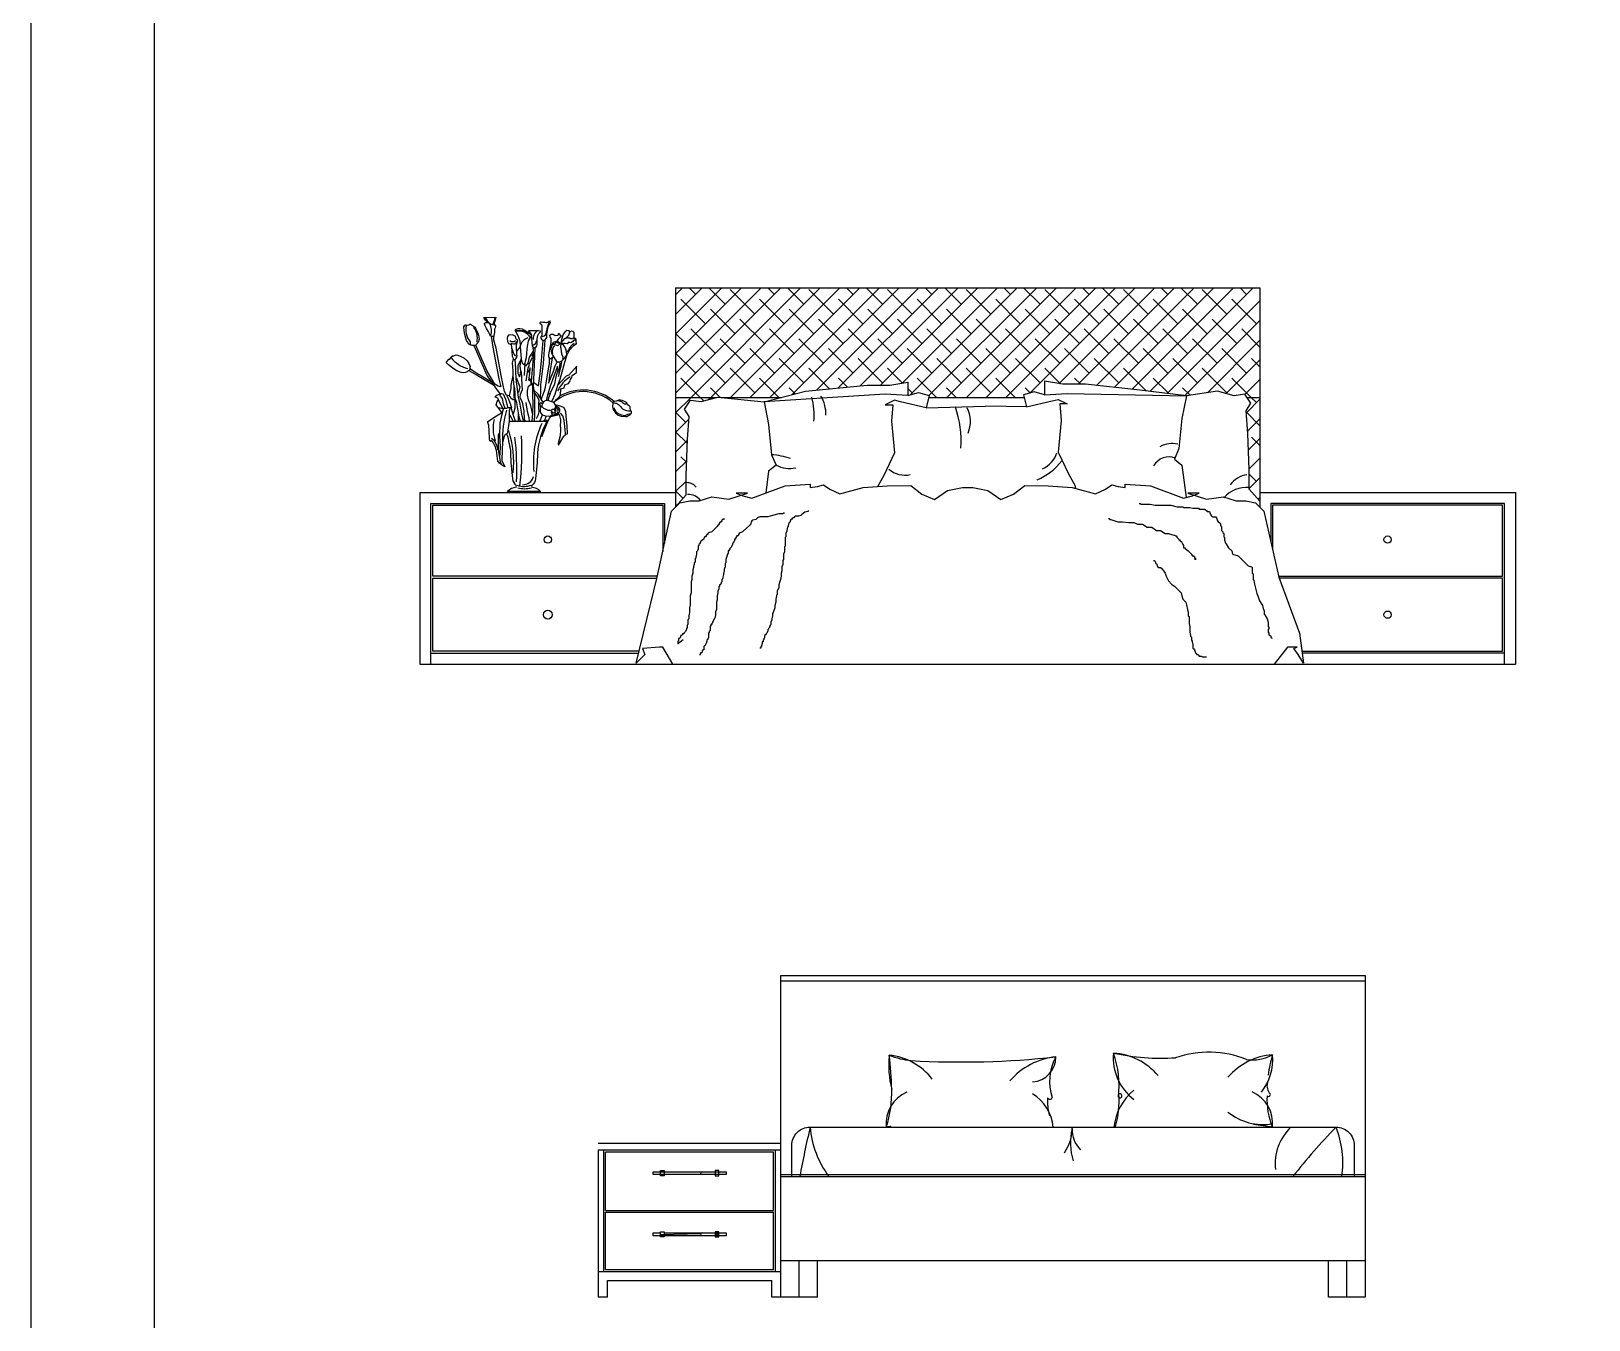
# Model space of a CAD drawing. Header units: inches. Extents: x 4.1 to 46.6, y 13.1 to 37.9.
# Drawn here: x 25.641 to 29.907, y 15.817 to 19.344 of the extents above; entities that cross this region are included whole.
import ezdxf

# ---------------------------------------------------------------- set-up
doc = ezdxf.new("R2010")
doc.units = ezdxf.units.IN
doc.header["$MEASUREMENT"] = 0
for name, color, linetype in [('02', 2, 'Continuous'), ('4', 4, 'Continuous'), ('8', 8, 'Continuous'), ('kadrbm', 4, 'Continuous')]:
    doc.layers.add(name, color=color, linetype=linetype)
pattern_1 = [(45, (18.543524, 10.460694), (-0.02694077, 0.02694077), []), (135, (18.543524, 10.460694), (-0.0808223, 0.02694077), [0.09525, -0.05715])]

# ---------------------------------------------------------------- blocks, each defined once
blk = doc.blocks.new('kadrbm')
at = {"layer": 'kadrbm', "color": 4}
blk.add_lwpolyline([(0, 0), (0, 24.7972), (21, 24.7972), (21, 0), (0, 0)], close=True, dxfattribs=at)
blk.add_lwpolyline([(20.6631, 0.3257), (20.6631, 24.4603), (0.3369, 24.4603), (0.3369, 0.3257), (20.6631, 0.3257)], dxfattribs=at)

msp = doc.modelspace()

# ---------------------------------------------------------------- hatches: boundary and pattern name
at = {"layer": '8'}
h = msp.add_hatch(dxfattribs=at)
h.set_pattern_fill('ANSI38', color=256, scale=0.012, style=0)
h.set_pattern_definition(pattern_1)
h.paths.add_polyline_path([(29.0059, 18.512), (29.0059, 18.6418), (27.4059, 18.6418), (27.4059, 18.512)])
h.paths.add_polyline_path([(28.3606, 18.3418), (28.3588, 18.3488), (28.3877, 18.3571), (28.4166, 18.3488), (28.4166, 18.3859), (28.4661, 18.3777), (28.5281, 18.3777), (28.6773, 18.3617), (28.8048, 18.3462), (28.8903, 18.3589), (28.9357, 18.3465), (28.9646, 18.3506), (28.9705, 18.3418), (29.0059, 18.3418), (29.0059, 18.512), (27.4059, 18.512), (27.4059, 18.3418), (27.5176, 18.3418), (27.5214, 18.3428), (27.5314, 18.3418), (27.6957, 18.3418), (27.7615, 18.3589), (27.9308, 18.3754), (27.9927, 18.3754), (28.0422, 18.3837), (28.0422, 18.3466), (28.0711, 18.3548), (28.1, 18.3466), (28.0988, 18.3418)])
h = msp.add_hatch(dxfattribs=at)
h.set_pattern_fill('ANSI38', color=256, scale=0.012, style=0)
h.set_pattern_definition(pattern_1)
h.paths.add_polyline_path([(27.4059, 18.0418), (27.4348, 18.0747), (27.4348, 18.1284), (27.4389, 18.2273), (27.443, 18.2892), (27.4306, 18.3098), (27.4471, 18.3345), (27.476, 18.3304), (27.5176, 18.3418), (27.4059, 18.3418)])
h.paths.add_polyline_path([(28.9728, 18.2434), (28.977, 18.1444), (28.977, 18.0908), (29.0059, 18.0578), (29.0059, 18.3418), (28.9705, 18.3418), (28.9811, 18.3259), (28.9687, 18.3052)])

# ---------------------------------------------------------------- linework, layer by layer
at = {"layer": '02'}
for p, q in [((27.4059, 18.6418), (27.4059, 18.0418)), ((27.4059, 18.6418), (29.0059, 18.6418)), ((29.0059, 18.6418), (29.0059, 18.0418)), ((28.8048, 18.3462), (28.7924, 18.2844)), ((28.8903, 18.3589), (28.8048, 18.3462)), ((28.9357, 18.3465), (28.8903, 18.3589)), ((28.9646, 18.3506), (28.9357, 18.3465)), ((28.9811, 18.3259), (28.9646, 18.3506)), ((27.4059, 18.3418), (27.5176, 18.3418)), ((27.4306, 18.3098), (27.4471, 18.3345)), ((27.443, 18.2892), (27.4306, 18.3098)), ((27.4471, 18.3345), (27.476, 18.3304)), ((27.476, 18.3304), (27.5214, 18.3428)), ((27.5214, 18.3428), (27.6481, 18.3294)), ((27.5314, 18.3418), (27.6957, 18.3418)), ((27.6481, 18.3294), (27.6605, 18.2675)), ((28.0988, 18.3418), (28.3606, 18.3418)), ((28.9687, 18.3052), (28.9811, 18.3259)), ((28.9728, 18.2434), (28.9687, 18.3052)), ((28.9705, 18.3418), (29.0059, 18.3418)), ((26.95, 18.2764), (27.0534, 18.2764)), ((27.4389, 18.2273), (27.443, 18.2892)), ((27.6605, 18.2675), (27.6688, 18.185)), ((28.7924, 18.2844), (28.7842, 18.2019)), ((27.4348, 18.1284), (27.4389, 18.2273)), ((28.977, 18.1444), (28.9728, 18.2434)), ((27.6688, 18.185), (27.6812, 18.1562)), ((28.7842, 18.2019), (28.7718, 18.173)), ((28.7718, 18.173), (28.7924, 18.1566)), ((27.6605, 18.1397), (27.6528, 18.0803)), ((27.6812, 18.1562), (27.6605, 18.1397)), ((28.7924, 18.1566), (28.8039, 18.068)), ((28.977, 18.0908), (28.977, 18.1444)), ((26.9696, 18.096), (26.9696, 18.096)), ((27.012, 18.096), (27.012, 18.096)), ((27.4348, 18.0747), (27.4348, 18.1284)), ((29.0059, 18.0578), (28.977, 18.0908)), ((26.9454, 18.0818), (26.9454, 18.0842)), ((27.0363, 18.0842), (26.9454, 18.0842)), ((27.0363, 18.0818), (27.0363, 18.0842)), ((27.4059, 18.0418), (27.4348, 18.0747)), ((26.7359, 17.6418), (27.3043, 17.6418)), ((29.6759, 17.6418), (29.1222, 17.6418)), ((29.2943, 16.744), (27.6943, 16.744)), ((27.2093, 15.949), (27.2093, 16.281)), ((27.2143, 16.116), (27.2143, 16.276)), ((27.6743, 16.276), (27.2143, 16.276)), ((27.6743, 16.116), (27.6743, 16.276)), ((27.6793, 15.949), (27.6793, 16.281)), ((27.3643, 16.2218), (27.5443, 16.222)), ((27.6943, 16.214), (29.2943, 16.214)), ((27.2143, 16.116), (27.6743, 16.116)), ((27.2143, 15.954), (27.2143, 16.111)), ((27.2143, 16.111), (27.6743, 16.111)), ((27.6743, 15.954), (27.6743, 16.111)), ((27.3643, 16.05), (27.4761, 16.0526)), ((27.5243, 16.05), (27.5143, 16.05)), ((27.1943, 15.949), (27.6943, 15.949)), ((27.2143, 15.954), (27.6743, 15.954))]:
    msp.add_line(p, q, dxfattribs=at)
for points in [[(26.8908, 18.5466), (26.8892, 18.5493), (26.8855, 18.5534), (26.8813, 18.5587), (26.8811, 18.5601), (26.8817, 18.5609), (26.8876, 18.5609), (26.9019, 18.5611), (26.9098, 18.5609), (26.9122, 18.5611), (26.9135, 18.5603), (26.9122, 18.5534), (26.9084, 18.5425)], [(26.8541, 18.4825), (26.8526, 18.4841), (26.8494, 18.4841), (26.8455, 18.4851), (26.8401, 18.488), (26.836, 18.4935), (26.8334, 18.4976), (26.8314, 18.5044), (26.8291, 18.514), (26.8266, 18.5243), (26.8264, 18.535), (26.8291, 18.54), (26.8312, 18.5405), (26.8357, 18.54), (26.8398, 18.5409), (26.8423, 18.5425), (26.8439, 18.5423), (26.8467, 18.5407), (26.8529, 18.5366), (26.8565, 18.5341), (26.8581, 18.5309), (26.8624, 18.5218), (26.8665, 18.5122), (26.8679, 18.5013), (26.865, 18.4919), (26.8599, 18.4862), (26.8586, 18.4848), (26.8547, 18.4839), (26.8526, 18.4841)], [(26.9082, 18.5085), (26.9033, 18.5087), (26.8994, 18.5099), (26.8968, 18.5138), (26.8925, 18.5227), (26.8882, 18.5305), (26.8843, 18.5381), (26.883, 18.5433), (26.8834, 18.5457), (26.8853, 18.5464), (26.8868, 18.5468), (26.8929, 18.5456), (26.9017, 18.5425), (26.9082, 18.5401), (26.9112, 18.5399), (26.9114, 18.5407), (26.9104, 18.5423), (26.9084, 18.5425)], [(26.9112, 18.5399), (26.9127, 18.5385), (26.9131, 18.536), (26.9116, 18.5323), (26.9104, 18.5289), (26.9096, 18.5199), (26.9084, 18.5109), (26.9082, 18.5085)], [(26.9658, 18.5266), (26.9739, 18.5116), (26.9789, 18.497), (26.9806, 18.4812), (26.9826, 18.4471), (26.9858, 18.4352), (26.9905, 18.4314), (26.9939, 18.4357), (26.9949, 18.4408), (26.998, 18.4508), (26.9986, 18.4611), (26.9992, 18.4757), (27.0017, 18.4854), (27.003, 18.4963), (27.0086, 18.5057), (27.0117, 18.507), (27.0117, 18.511), (27.0086, 18.5141), (27.003, 18.5179), (26.9986, 18.5216), (26.9933, 18.5254), (26.9867, 18.5288), (26.9795, 18.5291), (26.9739, 18.5291), (26.9658, 18.5266), (26.9693, 18.5249), (26.9745, 18.5254), (26.9795, 18.5257), (26.9852, 18.5254), (26.9889, 18.5251), (26.9967, 18.5219), (27.0008, 18.5198)], [(27.0117, 18.507), (27.0117, 18.5039), (27.012, 18.4914), (27.0128, 18.4828), (27.0153, 18.4798), (27.0188, 18.4775), (27.0214, 18.4772), (27.0231, 18.4783), (27.0262, 18.4833), (27.0267, 18.4866), (27.0272, 18.5024), (27.0284, 18.5113), (27.0312, 18.5165), (27.0358, 18.5214), (27.0356, 18.5229), (27.0308, 18.5245), (27.0255, 18.5245), (27.0216, 18.5244), (27.015, 18.5241), (27.008, 18.5242), (27.0047, 18.5239), (27.0032, 18.5241), (27.0029, 18.5231), (27.0084, 18.5188), (27.0102, 18.5145), (27.0117, 18.511)], [(27.0342, 18.5464), (27.0341, 18.5452), (27.0386, 18.5415), (27.0398, 18.538), (27.0396, 18.512), (27.0374, 18.5088), (27.0358, 18.506), (27.0388, 18.5013), (27.0428, 18.4972), (27.0462, 18.4986), (27.0481, 18.4985), (27.0488, 18.4998), (27.0515, 18.5031), (27.0529, 18.5057), (27.0534, 18.5139), (27.0547, 18.5254), (27.0567, 18.536), (27.0614, 18.5432), (27.0631, 18.5487), (27.0621, 18.5506), (27.0599, 18.5499), (27.0569, 18.5477), (27.0525, 18.546), (27.048, 18.5465), (27.0423, 18.547), (27.0376, 18.5476), (27.0358, 18.5477), (27.0342, 18.5464)], [(27.0721, 18.4529), (27.0696, 18.4527), (27.0682, 18.4498), (27.0644, 18.4473), (27.0619, 18.4473), (27.0602, 18.4498), (27.0589, 18.452), (27.0585, 18.457), (27.0596, 18.4637), (27.0632, 18.482), (27.0648, 18.4927), (27.0651, 18.5031), (27.0626, 18.5076), (27.0608, 18.5112), (27.0621, 18.513), (27.0648, 18.5148), (27.0709, 18.5148), (27.0761, 18.5116), (27.0845, 18.5121), (27.0854, 18.5146), (27.0854, 18.5164), (27.0868, 18.5164), (27.0879, 18.5155), (27.089, 18.5128), (27.0913, 18.5114), (27.0913, 18.5089), (27.0899, 18.5069), (27.087, 18.5044), (27.0847, 18.501), (27.0829, 18.4983), (27.0816, 18.4958), (27.0811, 18.4954)], [(27.0924, 18.4895), (27.0933, 18.4938), (27.094, 18.501), (27.0983, 18.513), (27.1044, 18.5218), (27.1078, 18.5259), (27.1125, 18.5254), (27.1173, 18.5223), (27.1214, 18.5241), (27.1252, 18.5232), (27.127, 18.5184), (27.1275, 18.5087), (27.1272, 18.5051), (27.1311, 18.504), (27.1338, 18.501), (27.1329, 18.5001), (27.1329, 18.494), (27.1333, 18.4893), (27.132, 18.4868), (27.1252, 18.4825), (27.1141, 18.4698), (27.1089, 18.4599), (27.1084, 18.4588)], [(26.8541, 18.4825), (26.8722, 18.4404), (26.8903, 18.401), (26.917, 18.3616), (26.9262, 18.3502)], [(26.9006, 18.5096), (26.9056, 18.4792), (26.9217, 18.3923), (26.927, 18.3703), (26.9197, 18.3729), (26.911, 18.3783), (26.8903, 18.4137), (26.8749, 18.4464), (26.8588, 18.4845)], [(26.9424, 18.3482), (26.9377, 18.3582), (26.9284, 18.4017), (26.9143, 18.4765), (26.9083, 18.4985), (26.9083, 18.5086)], [(26.9612, 18.4471), (26.9642, 18.4459), (26.9658, 18.4451), (26.9688, 18.4471), (26.9701, 18.4497), (26.9716, 18.4552), (26.9709, 18.46), (26.9709, 18.4628), (26.9701, 18.4756), (26.9703, 18.4857), (26.9733, 18.4948), (26.9735, 18.4973), (26.9705, 18.5005), (26.968, 18.5041), (26.9673, 18.5085), (26.9663, 18.5094), (26.9627, 18.5117), (26.9591, 18.513), (26.9507, 18.5125), (26.9481, 18.5119), (26.9452, 18.5083), (26.9447, 18.5039), (26.9452, 18.4948), (26.9485, 18.4898), (26.9538, 18.4874), (26.9547, 18.4889), (26.9561, 18.4898), (26.9583, 18.4891), (26.9621, 18.4881), (26.9665, 18.4887), (26.9676, 18.49), (26.9699, 18.4919), (26.972, 18.4944), (26.9734, 18.4961)], [(26.9538, 18.4874), (26.9555, 18.4874), (26.9559, 18.4855), (26.9561, 18.4803), (26.957, 18.4676), (26.9583, 18.4545), (26.96, 18.4514), (26.961, 18.4478), (26.9612, 18.4471)], [(26.9719, 18.4691), (26.9772, 18.4758), (26.9806, 18.4812)], [(27.0153, 18.4798), (27.016, 18.4685), (27.016, 18.4511), (27.0107, 18.3856), (27.014, 18.3729), (27.014, 18.3469), (27.0153, 18.3248), (27.014, 18.2981), (27.0119, 18.2764)], [(27.0193, 18.2764), (27.02, 18.2954), (27.02, 18.3482), (27.0167, 18.3736), (27.0173, 18.389), (27.0214, 18.4772)], [(27.0173, 18.3823), (27.024, 18.3776), (27.0301, 18.3736), (27.0361, 18.415), (27.0387, 18.4424), (27.0428, 18.4972)], [(27.0481, 18.4985), (27.0434, 18.4344), (27.0361, 18.3763), (27.0361, 18.3616), (27.0354, 18.3409), (27.0381, 18.3362), (27.0468, 18.3602), (27.0494, 18.3696), (27.0581, 18.4204), (27.0602, 18.4337), (27.0602, 18.4498)], [(27.0784, 18.4953), (27.0708, 18.4925), (27.0674, 18.4863), (27.064, 18.475), (27.066, 18.4626), (27.0725, 18.4518), (27.0798, 18.44), (27.0815, 18.4391), (27.0889, 18.4391), (27.0943, 18.4419), (27.0999, 18.4473), (27.1027, 18.4504), (27.107, 18.4566), (27.1084, 18.4586), (27.107, 18.4674), (27.1056, 18.4736), (27.1027, 18.4798), (27.0993, 18.4849), (27.094, 18.4888), (27.0903, 18.4894), (27.0866, 18.4919), (27.0827, 18.4945), (27.0784, 18.4953)], [(27.088, 18.488), (27.0846, 18.4837), (27.0824, 18.4829), (27.0787, 18.4849), (27.0742, 18.4863), (27.0699, 18.4863), (27.0668, 18.484)], [(27.0705, 18.4871), (27.0767, 18.4899), (27.079, 18.4931)], [(27.088, 18.4897), (27.0841, 18.4902), (27.0801, 18.4922)], [(27.088, 18.488), (27.09, 18.4894)], [(27.0917, 18.4871), (27.0913, 18.485), (27.091, 18.4832), (27.0909, 18.4816), (27.091, 18.4802), (27.0911, 18.4788), (27.0913, 18.4776), (27.0915, 18.4763), (27.0918, 18.4751), (27.092, 18.4737), (27.0922, 18.4723), (27.0924, 18.4709), (27.0925, 18.4696), (27.0927, 18.4682), (27.0928, 18.4669), (27.0929, 18.4657), (27.0931, 18.4645), (27.0932, 18.4635), (27.0933, 18.4627), (27.0934, 18.4619), (27.0936, 18.4612), (27.0937, 18.4606), (27.0939, 18.46), (27.0941, 18.4595), (27.0943, 18.459), (27.0945, 18.4586), (27.0947, 18.4581), (27.095, 18.4576), (27.0953, 18.4571), (27.0956, 18.4565), (27.0959, 18.4559), (27.0961, 18.4552), (27.0964, 18.4544), (27.0967, 18.4536), (27.097, 18.4526), (27.0972, 18.4516), (27.0973, 18.4506), (27.0973, 18.4495), (27.0972, 18.4485), (27.0969, 18.4474), (27.0965, 18.4465)], [(27.1324, 18.5025), (27.132, 18.4999), (27.1295, 18.5001), (27.1302, 18.4972), (27.1268, 18.4981), (27.1241, 18.4947), (27.1209, 18.4918), (27.118, 18.4915), (27.1125, 18.4927), (27.1107, 18.4904), (27.1092, 18.4886), (27.1039, 18.4893), (27.101, 18.4893), (27.0983, 18.4879), (27.0958, 18.4902), (27.0931, 18.4902)], [(27.1274, 18.5044), (27.1261, 18.5036), (27.125, 18.5031), (27.124, 18.5027), (27.1231, 18.5024), (27.1224, 18.5022), (27.1218, 18.5021), (27.1213, 18.502), (27.1208, 18.5021), (27.1204, 18.5021), (27.12, 18.5021), (27.1196, 18.5022), (27.1193, 18.5023), (27.119, 18.5024), (27.1187, 18.5025), (27.1185, 18.5026), (27.1182, 18.5027), (27.118, 18.5028), (27.1178, 18.503), (27.1176, 18.5031), (27.1175, 18.5032), (27.1173, 18.5033), (27.1171, 18.5034), (27.1169, 18.5035), (27.1166, 18.5036), (27.1164, 18.5037), (27.1161, 18.5038), (27.1158, 18.5038), (27.1155, 18.5039), (27.1152, 18.5039), (27.1149, 18.504), (27.1147, 18.504), (27.1144, 18.504), (27.1141, 18.504), (27.1139, 18.504), (27.1136, 18.5041), (27.1134, 18.5041), (27.1132, 18.5041), (27.1129, 18.5041), (27.1127, 18.5042), (27.1125, 18.5043), (27.1123, 18.5044), (27.112, 18.5045), (27.1118, 18.5047), (27.1115, 18.5048), (27.1113, 18.5049), (27.111, 18.505), (27.1108, 18.5051), (27.1105, 18.5052), (27.1103, 18.5052), (27.1101, 18.5052), (27.1098, 18.5051), (27.1096, 18.505), (27.1094, 18.5049), (27.1091, 18.5048), (27.1089, 18.5047), (27.1086, 18.5046), (27.1084, 18.5044), (27.1081, 18.5043), (27.1078, 18.5042), (27.1075, 18.5041), (27.1072, 18.504), (27.1068, 18.5039), (27.1064, 18.5037), (27.106, 18.5036), (27.1055, 18.5034), (27.105, 18.5033), (27.1045, 18.5031), (27.104, 18.503), (27.1035, 18.5028), (27.1029, 18.5026), (27.1024, 18.5024), (27.102, 18.5023), (27.1015, 18.5021), (27.1011, 18.5019), (27.1008, 18.5018), (27.1004, 18.5016), (27.1002, 18.5014), (27.0999, 18.5013), (27.0997, 18.5011), (27.0995, 18.5009), (27.0994, 18.5006), (27.0993, 18.5004), (27.0992, 18.5001), (27.0991, 18.4999), (27.099, 18.4996), (27.0989, 18.4993), (27.0988, 18.4991), (27.0986, 18.4988), (27.0985, 18.4985), (27.0983, 18.4983), (27.0981, 18.498), (27.0978, 18.4977), (27.0976, 18.4975), (27.0974, 18.4973), (27.0971, 18.4971), (27.0969, 18.4969), (27.0967, 18.4967), (27.0965, 18.4965), (27.0963, 18.4963), (27.0961, 18.4961), (27.0959, 18.496), (27.0957, 18.4958), (27.0955, 18.4956), (27.0953, 18.4955), (27.0951, 18.4953), (27.0948, 18.4951), (27.0946, 18.495), (27.0944, 18.495), (27.0942, 18.495), (27.094, 18.4952), (27.0939, 18.4955), (27.0939, 18.4961)], [(26.8406, 18.4148), (26.8374, 18.4143), (26.835, 18.4119), (26.8331, 18.4108), (26.8305, 18.4104), (26.8251, 18.4093), (26.8191, 18.4098), (26.807, 18.4143), (26.7994, 18.419), (26.7923, 18.4245), (26.7841, 18.4311), (26.7781, 18.4365), (26.778, 18.4378), (26.7806, 18.4411), (26.7819, 18.4432), (26.7845, 18.4461), (26.7878, 18.4465), (26.7899, 18.4491), (26.7917, 18.4525), (26.7945, 18.4553), (26.7985, 18.456), (26.802, 18.4577), (26.805, 18.4581), (26.81, 18.4573), (26.8264, 18.4501), (26.8352, 18.442), (26.84, 18.4346), (26.8432, 18.4264), (26.8426, 18.4234), (26.8428, 18.4214), (26.844, 18.4201), (26.8424, 18.4195), (26.8417, 18.4171), (26.8411, 18.4158), (26.839, 18.4145)], [(26.9612, 18.4471), (26.9585, 18.4364), (26.9598, 18.4144), (26.9598, 18.4017), (26.9632, 18.3716), (26.9645, 18.3669), (26.9658, 18.3529), (26.9658, 18.3406)], [(26.9895, 18.2764), (26.9852, 18.2961), (26.9799, 18.3235), (26.9759, 18.3429), (26.9712, 18.3776), (26.9692, 18.3916), (26.9672, 18.4384), (26.9658, 18.4451)], [(26.9826, 18.4471), (26.9739, 18.4284), (26.9739, 18.4077), (26.9785, 18.3983), (26.9806, 18.4037), (26.9819, 18.4144)], [(26.9819, 18.4144), (26.9806, 18.4271), (26.9826, 18.4471)], [(26.9919, 18.4017), (26.9939, 18.4357)], [(27.016, 18.4685), (27.0053, 18.4518), (27.0013, 18.4351), (26.9966, 18.4297), (26.9953, 18.4271)], [(26.9966, 18.3876), (27.0006, 18.411), (27.002, 18.423), (27.0046, 18.4271), (27.0046, 18.4331), (27.0133, 18.4498), (27.016, 18.4511)], [(27.0147, 18.4591), (27.012, 18.4551), (27.0153, 18.4565)], [(27.0682, 18.4498), (27.0615, 18.4097), (27.0575, 18.3809), (27.0702, 18.411), (27.0762, 18.4284), (27.0816, 18.4391)], [(27.0889, 18.4364), (27.0856, 18.399), (27.0936, 18.4311), (27.0943, 18.4418)], [(27.1083, 18.4585), (27.1016, 18.4371), (27.0889, 18.391)], [(26.907, 18.3756), (26.8811, 18.3911), (26.8596, 18.4038), (26.8406, 18.4148)], [(26.844, 18.4201), (26.8596, 18.4088), (26.8742, 18.401), (26.9013, 18.3848)], [(26.9598, 18.4017), (26.9545, 18.3749), (26.9551, 18.3662), (26.9511, 18.3495), (26.9498, 18.3462), (26.9424, 18.3482)], [(26.9705, 18.3943), (26.9759, 18.3803), (26.9792, 18.3709), (26.9759, 18.3549)], [(26.9826, 18.413), (26.9852, 18.3749), (26.9859, 18.3622), (26.9799, 18.3502), (26.9792, 18.3422), (26.9859, 18.3288), (26.9899, 18.3048), (26.9913, 18.2814), (26.9937, 18.2764)], [(27.014, 18.2981), (27.0093, 18.3201), (27.0033, 18.3355), (27.0006, 18.3482), (27.0006, 18.3596), (27.0033, 18.3723), (27.0107, 18.3783), (27.0107, 18.3856), (27.004, 18.389), (27.0066, 18.4077), (27.008, 18.423), (27, 18.4083)], [(27.0053, 18.3943), (27.0086, 18.3896)], [(27.0829, 18.4271), (27.0622, 18.3723), (27.0561, 18.3509), (27.0622, 18.3529), (27.0755, 18.3789), (27.0802, 18.4023), (27.0842, 18.417), (27.0829, 18.4271)], [(27.0722, 18.3268), (27.0802, 18.3362), (27.0896, 18.3462), (27.0916, 18.3602), (27.0916, 18.3649), (27.101, 18.3682), (27.1023, 18.3763), (27.113, 18.3796), (27.117, 18.387), (27.1183, 18.391), (27.1217, 18.3963), (27.1224, 18.4017), (27.1344, 18.4103), (27.1344, 18.4244), (27.1351, 18.4271), (27.1137, 18.403), (27.111, 18.4017), (27.1063, 18.4003), (27.0829, 18.3743), (27.0749, 18.3495), (27.0668, 18.3315)], [(27.0889, 18.391), (27.0829, 18.3743)], [(26.9327, 18.312), (26.9246, 18.3265), (26.9208, 18.3362), (26.9187, 18.34), (26.9149, 18.3416), (26.9117, 18.3426), (26.9165, 18.3475), (26.9235, 18.3507), (26.9262, 18.3502), (26.9294, 18.3529), (26.9337, 18.3512), (26.9397, 18.3373), (26.9469, 18.313)], [(26.9394, 18.3115), (26.9348, 18.3244), (26.9317, 18.3387), (26.9267, 18.3453), (26.9235, 18.3507)], [(26.9424, 18.3482), (26.9481, 18.3372), (26.9547, 18.32), (26.9562, 18.3135)], [(26.9658, 18.3355), (26.9609, 18.3354), (26.9566, 18.3379), (26.9544, 18.3401), (26.9544, 18.3429), (26.9509, 18.3444), (26.9498, 18.3462)], [(26.9632, 18.3716), (26.9625, 18.3469), (26.9625, 18.3395), (26.9645, 18.3402), (26.9652, 18.3422)], [(27.0193, 18.3602), (27.0274, 18.3522), (27.0327, 18.3442), (27.0394, 18.3322), (27.0428, 18.3282)], [(27.0254, 18.2841), (27.0307, 18.2954), (27.0327, 18.3021), (27.0314, 18.3148), (27.0314, 18.3268), (27.0327, 18.3322), (27.0287, 18.3422), (27.0214, 18.3522), (27.0193, 18.3529)], [(27.0561, 18.3509), (27.0535, 18.3409), (27.0515, 18.3335)], [(27.0622, 18.3529), (27.0575, 18.3395), (27.0561, 18.3335)], [(28.0422, 18.3466), (27.9803, 18.3507), (27.6481, 18.3294), (27.7615, 18.3589), (27.9308, 18.3754), (27.9927, 18.3754), (28.0422, 18.3837), (28.0422, 18.3466), (28.0711, 18.3548), (28.1, 18.3466), (28.0917, 18.3136), (28.2544, 18.3177)], [(28.4166, 18.3488), (28.4785, 18.3529), (28.8048, 18.3462), (28.6773, 18.3617), (28.5281, 18.3777), (28.4661, 18.3777), (28.4166, 18.3859), (28.4166, 18.3488), (28.3877, 18.3571), (28.3588, 18.3488), (28.3671, 18.3158), (28.2544, 18.3177)], [(26.9677, 18.2764), (26.9633, 18.2892), (26.9584, 18.3038), (26.9571, 18.3082), (26.9562, 18.3135), (26.9527, 18.3135), (26.9504, 18.3055), (26.95, 18.2764), (26.9456, 18.2459), (26.9438, 18.2419), (26.9394, 18.2401), (26.9363, 18.2348), (26.9319, 18.218), (26.9314, 18.1995), (26.9301, 18.1694), (26.9385, 18.1518), (26.9323, 18.1553), (26.9235, 18.1615), (26.919, 18.1668), (26.9151, 18.1968), (26.912, 18.2079), (26.9044, 18.2207), (26.9009, 18.2251), (26.8996, 18.2233), (26.8996, 18.2211), (26.8969, 18.2229), (26.896, 18.2286), (26.8956, 18.2507), (26.8943, 18.2653), (26.8916, 18.2728), (26.8921, 18.2759), (26.9155, 18.2914), (26.9288, 18.2993)], [(26.93, 18.3007), (26.9214, 18.3114), (26.9144, 18.3217), (26.917, 18.3303), (26.9208, 18.3362)], [(26.9337, 18.3104), (26.9294, 18.3114), (26.9251, 18.312), (26.923, 18.3125), (26.9214, 18.3114)], [(26.9527, 18.3135), (26.9469, 18.313), (26.9429, 18.3117), (26.9358, 18.3113), (26.9341, 18.31), (26.9297, 18.2963), (26.9248, 18.2715), (26.9235, 18.2366), (26.9257, 18.2066), (26.9239, 18.1765), (26.9257, 18.1659), (26.9279, 18.1584)], [(26.9658, 18.3355), (26.9652, 18.3121), (26.9632, 18.3021), (26.9608, 18.2965)], [(26.9759, 18.2764), (26.9759, 18.2994), (26.9712, 18.3268), (26.9652, 18.3422)], [(27.0061, 18.2764), (27.0046, 18.2861), (27.0006, 18.3034), (26.9966, 18.3282)], [(27.0401, 18.3241), (27.0367, 18.3282), (27.0341, 18.3248), (27.0354, 18.3161), (27.0361, 18.3141)], [(27.0403, 18.3232), (27.04, 18.3196), (27.0395, 18.3167), (27.0361, 18.3141), (27.0348, 18.3102), (27.035, 18.3047), (27.0363, 18.2992), (27.0408, 18.2941), (27.0471, 18.2919), (27.0513, 18.2909), (27.0582, 18.2911), (27.064, 18.2909), (27.0673, 18.2944), (27.071, 18.2939), (27.079, 18.2946), (27.0843, 18.2962), (27.0857, 18.2986), (27.0858, 18.3002), (27.088, 18.3022), (27.089, 18.3042), (27.0888, 18.3097), (27.0863, 18.3132), (27.0818, 18.3164), (27.079, 18.3199), (27.0762, 18.3221), (27.0742, 18.3252), (27.0722, 18.3268), (27.0698, 18.3284), (27.0668, 18.3294), (27.0612, 18.3316), (27.0561, 18.3335), (27.0515, 18.3335), (27.0466, 18.3319), (27.044, 18.3289), (27.0428, 18.3282), (27.0418, 18.3251), (27.0401, 18.3241), (27.0403, 18.3232)], [(27.0393, 18.2429), (27.0398, 18.2349), (27.0538, 18.2709), (27.0603, 18.2854), (27.0646, 18.2892), (27.0872, 18.2946), (27.091, 18.28), (27.0904, 18.2731), (27.0894, 18.2688), (27.091, 18.2532), (27.0899, 18.237), (27.0845, 18.216), (27.0856, 18.2107), (27.0996, 18.2354), (27.1012, 18.2365), (27.1034, 18.2381), (27.1044, 18.2408), (27.1082, 18.2419), (27.1098, 18.2424), (27.1093, 18.2644), (27.1061, 18.2903), (27.105, 18.3021), (27.1034, 18.308), (27.1001, 18.3139), (27.0867, 18.3188), (27.0802, 18.3209)], [(27.0675, 18.2944), (27.0687, 18.2957), (27.0672, 18.2984), (27.0658, 18.3004), (27.0663, 18.3021), (27.0672, 18.3046), (27.0663, 18.3071), (27.0663, 18.3077), (27.069, 18.3094), (27.0723, 18.3096), (27.0743, 18.3102), (27.0747, 18.3109)], [(27.0776, 18.321), (27.0783, 18.3156), (27.0805, 18.3117), (27.0822, 18.3116), (27.0825, 18.3089), (27.084, 18.3086), (27.0837, 18.3052), (27.0827, 18.3029), (27.0833, 18.3016), (27.0828, 18.3001), (27.0823, 18.2989), (27.0827, 18.2976), (27.08, 18.2972), (27.0773, 18.2964), (27.0748, 18.2944), (27.0738, 18.2939)], [(27.0765, 18.3192), (27.0772, 18.3152), (27.0758, 18.3147), (27.076, 18.3116), (27.0747, 18.3109)], [(27.2341, 18.3263), (27.2332, 18.3159), (27.2354, 18.3084), (27.2417, 18.2995), (27.2489, 18.2932), (27.2567, 18.2901), (27.2686, 18.2891), (27.2727, 18.2896), (27.2751, 18.2915), (27.277, 18.2927), (27.2792, 18.293), (27.2816, 18.2942), (27.2824, 18.2968), (27.284, 18.2976), (27.2848, 18.2985), (27.285, 18.3029), (27.2826, 18.3072), (27.2811, 18.3126), (27.2811, 18.3164), (27.279, 18.3188), (27.2744, 18.3215), (27.2736, 18.3249), (27.2712, 18.328), (27.2664, 18.3305), (27.2596, 18.3334), (27.2552, 18.3346), (27.2521, 18.3348), (27.2477, 18.3329), (27.2429, 18.3317), (27.2381, 18.331), (27.2353, 18.3297), (27.2346, 18.3286), (27.2341, 18.3263)], [(28.0917, 18.3136), (28.0216, 18.3301), (28.0051, 18.3342), (27.9803, 18.3218), (28.0009, 18.3218), (27.9968, 18.2765), (28.0051, 18.1899), (27.9762, 18.128), (27.9596, 18.0991), (27.9593, 18.0975)], [(28.3671, 18.3158), (28.4372, 18.3323), (28.4538, 18.3365), (28.4785, 18.3241), (28.4579, 18.3241), (28.462, 18.2787), (28.4538, 18.1921), (28.4827, 18.1303), (28.4992, 18.1014), (28.5008, 18.0924)], [(26.9613, 18.2764), (26.9553, 18.2879), (26.9509, 18.2949)], [(26.9811, 18.2764), (26.9779, 18.2881), (26.9759, 18.2994)], [(27.0408, 18.2941), (27.0361, 18.2814), (27.0332, 18.2764)], [(27.0501, 18.2894), (27.0474, 18.28), (27.0441, 18.2767)], [(27.0494, 18.28), (27.0555, 18.2794)], [(27.1044, 18.2408), (27.1039, 18.2542), (27.1012, 18.279), (27.0969, 18.2913), (27.0904, 18.2989)], [(26.9239, 18.2446), (26.9204, 18.2393), (26.9204, 18.1995), (26.9239, 18.1765)], [(26.7359, 17.6118), (26.7359, 18.0518), (27.3759, 18.0518), (27.3759, 17.9429)], [(27.3562, 17.8523), (26.7409, 17.8523), (26.7409, 18.0468), (27.3709, 18.0468), (27.3709, 17.9198)], [(28.6756, 18.0513), (28.6778, 18.0513), (28.6799, 18.0491), (28.7059, 18.0491), (28.7189, 18.047), (28.7622, 18.047), (28.7795, 18.0426), (28.7946, 18.0426), (28.7968, 18.0405), (28.8141, 18.0405), (28.8228, 18.0383), (28.8379, 18.0383), (28.8401, 18.0361), (28.8553, 18.0361), (28.8553, 18.034), (28.8574, 18.034), (28.8596, 18.0318), (28.8617, 18.0297), (28.8682, 18.0297), (28.8704, 18.021), (28.8726, 18.0188), (28.8747, 18.0167), (28.8769, 18.0145), (28.8856, 18.0145), (28.8877, 18.0123), (28.8899, 18.0037), (28.892, 18.0015), (28.8942, 17.9994), (28.8964, 17.9972), (28.8985, 17.995), (28.8985, 17.9929), (28.9007, 17.9864), (28.9007, 17.9777), (28.9029, 17.9756), (28.905, 17.9734), (28.905, 17.9713), (28.9072, 17.9691), (28.9072, 17.9604), (28.9094, 17.9583), (28.9094, 17.9518), (28.9115, 17.9431), (28.9137, 17.941), (28.9202, 17.9302), (28.9288, 17.9215), (28.931, 17.9128), (28.9375, 17.9107), (28.9462, 17.9085), (28.9548, 17.8999), (28.9635, 17.8912), (28.9721, 17.8826), (28.9743, 17.8804), (28.983, 17.8782), (28.9851, 17.8761), (28.9851, 17.8609), (28.9873, 17.8588), (28.9873, 17.8436), (28.9894, 17.8415), (28.9916, 17.8307), (28.9981, 17.8047), (29.0003, 17.7982), (29.0046, 17.7852), (29.0133, 17.7722), (29.0154, 17.7636), (29.0176, 17.7571), (29.0176, 17.7485), (29.0197, 17.7463), (29.0262, 17.7355), (29.0284, 17.7268), (29.0284, 17.7138), (29.0306, 17.7138), (29.0306, 17.7074), (29.0284, 17.7074), (29.0284, 17.6987), (29.0306, 17.6965), (29.0306, 17.6922), (29.0327, 17.6922), (29.0327, 17.6901), (29.0349, 17.6901), (29.0371, 17.6836), (29.0392, 17.6836), (29.0392, 17.6814)], [(29.6759, 17.6118), (29.6759, 18.0518), (29.0359, 18.0518), (29.0359, 17.9479)], [(29.0578, 17.8523), (29.6709, 17.8523), (29.6709, 18.0468), (29.0409, 18.0468), (29.0409, 17.9261)], [(27.5393, 18.0102), (27.5371, 18.008), (27.535, 18.008), (27.5328, 18.0059), (27.5328, 18.0037), (27.5306, 18.0015), (27.5285, 18.0015), (27.5285, 17.9994), (27.5263, 17.9994), (27.5263, 17.9972), (27.5242, 17.995), (27.5242, 17.9929), (27.522, 17.9907), (27.5198, 17.9886), (27.5177, 17.9864), (27.5155, 17.9842), (27.5133, 17.9821), (27.5112, 17.9799), (27.509, 17.9777), (27.5068, 17.9756), (27.5047, 17.9734), (27.496, 17.9713), (27.4938, 17.9691), (27.4938, 17.9669), (27.4917, 17.9669), (27.4917, 17.9648), (27.4895, 17.9648), (27.4895, 17.9626), (27.4874, 17.9604), (27.4852, 17.9604), (27.4852, 17.9583), (27.483, 17.9561), (27.483, 17.9539), (27.4809, 17.9518), (27.4787, 17.9518), (27.4765, 17.9496), (27.4744, 17.9475), (27.4744, 17.9453), (27.4722, 17.9431), (27.4722, 17.941), (27.47, 17.9388), (27.47, 17.9366), (27.4679, 17.9345), (27.4679, 17.9258), (27.4657, 17.9237), (27.4657, 17.9215), (27.4635, 17.9193), (27.4635, 17.9128), (27.4614, 17.9042), (27.4614, 17.902), (27.4592, 17.8999), (27.4592, 17.8912), (27.4571, 17.8891), (27.4571, 17.8847), (27.4549, 17.8782), (27.4549, 17.8761), (27.4527, 17.8696), (27.4527, 17.8609), (27.4506, 17.8523), (27.4506, 17.8436), (27.4484, 17.8371), (27.4484, 17.8069), (27.4462, 17.7982), (27.4462, 17.7744), (27.4441, 17.7658), (27.4441, 17.7528), (27.4419, 17.7441), (27.4419, 17.7355), (27.4397, 17.7333), (27.4397, 17.7203), (27.4376, 17.7182), (27.4376, 17.7117), (27.4354, 17.7095), (27.4354, 17.7074), (27.4332, 17.7009), (27.4311, 17.6987), (27.4289, 17.6965), (27.4289, 17.6944), (27.4246, 17.6944), (27.4246, 17.6922), (27.4224, 17.6901), (27.4203, 17.6901), (27.4181, 17.6836), (27.4159, 17.6814), (27.4138, 17.6814), (27.4138, 17.6749), (27.4116, 17.6749), (27.4116, 17.6684), (27.4138, 17.6684), (27.4159, 17.6706), (27.4181, 17.6727), (27.4268, 17.6792)], [(27.7038, 18.0253), (27.7016, 18.0253), (27.6995, 18.0232), (27.6886, 18.0232), (27.6713, 18.0188), (27.6583, 18.0145), (27.6367, 18.0145), (27.6302, 18.0123), (27.628, 18.0102), (27.6259, 18.008), (27.6172, 18.0059), (27.6151, 18.0037), (27.6129, 18.0015), (27.6107, 17.9929), (27.6086, 17.9907), (27.5999, 17.9842), (27.5912, 17.9756), (27.5891, 17.9734), (27.5826, 17.9713), (27.5804, 17.9691), (27.5783, 17.9669), (27.5783, 17.9648), (27.5761, 17.9626), (27.5739, 17.9626), (27.5718, 17.9604), (27.5718, 17.9583), (27.5696, 17.9561), (27.5696, 17.9539), (27.5674, 17.9539), (27.5674, 17.9496), (27.5653, 17.9475), (27.5653, 17.9453), (27.5631, 17.9431), (27.5609, 17.9366), (27.5588, 17.9345), (27.5588, 17.9323), (27.5566, 17.9302), (27.5545, 17.928), (27.5545, 17.9258), (27.5523, 17.9258), (27.5523, 17.9215), (27.5501, 17.9215), (27.5501, 17.915), (27.548, 17.9128), (27.5458, 17.9064), (27.5436, 17.8977), (27.5436, 17.8891), (27.5415, 17.8869), (27.5415, 17.8782), (27.5393, 17.8717), (27.5393, 17.8674), (27.5371, 17.8588), (27.5371, 17.8566), (27.535, 17.8501), (27.535, 17.848), (27.5328, 17.8415), (27.5328, 17.8371), (27.5306, 17.835), (27.5306, 17.8328), (27.5285, 17.8307), (27.5285, 17.8285), (27.5263, 17.8285), (27.5263, 17.8242), (27.5242, 17.8242), (27.5242, 17.8177), (27.522, 17.8112), (27.522, 17.8069), (27.5198, 17.7982), (27.5198, 17.7874), (27.5177, 17.7809), (27.5177, 17.7614), (27.5155, 17.7549), (27.5155, 17.7463), (27.5133, 17.7376), (27.5112, 17.7355), (27.509, 17.729), (27.5068, 17.7268), (27.5068, 17.7247), (27.5047, 17.7225), (27.5047, 17.7203), (27.5025, 17.7203), (27.5025, 17.716), (27.5003, 17.716), (27.5003, 17.703), (27.4982, 17.7009), (27.4982, 17.6987), (27.496, 17.6965), (27.496, 17.6836), (27.4938, 17.6814), (27.4938, 17.6792), (27.4917, 17.6771), (27.4917, 17.6749), (27.4895, 17.6684), (27.4874, 17.6663), (27.4874, 17.6641), (27.4852, 17.6619), (27.483, 17.6598), (27.483, 17.6511), (27.4809, 17.6511), (27.4809, 17.649), (27.4787, 17.649), (27.4787, 17.6446), (27.4765, 17.6425), (27.4744, 17.6425), (27.4744, 17.6403), (27.4722, 17.6381), (27.4722, 17.636)], [(27.7687, 18.0318), (27.7687, 18.0297), (27.7601, 18.0275), (27.7514, 18.021), (27.7492, 18.0188), (27.7428, 18.0167), (27.7341, 18.0167), (27.7319, 18.0145), (27.7298, 18.0123), (27.7276, 18.0123), (27.7254, 18.0102), (27.7233, 18.008), (27.7211, 18.008), (27.7189, 17.9994), (27.7168, 17.9994), (27.7146, 17.9907), (27.7146, 17.9886), (27.7125, 17.9864), (27.7103, 17.9777), (27.7103, 17.9756), (27.7081, 17.9691), (27.7081, 17.9604), (27.706, 17.9583), (27.706, 17.9345), (27.7038, 17.9323), (27.7038, 17.9193), (27.7016, 17.9128), (27.7016, 17.8977), (27.6995, 17.8955), (27.6995, 17.8847), (27.6973, 17.8782), (27.6973, 17.8674), (27.6951, 17.8609), (27.6951, 17.8523), (27.693, 17.8436), (27.6908, 17.835), (27.6886, 17.8285), (27.6886, 17.8198), (27.6865, 17.8177), (27.6843, 17.8112), (27.6843, 17.8025), (27.6822, 17.8004), (27.6822, 17.7982), (27.68, 17.7896), (27.68, 17.7809), (27.6778, 17.7722), (27.6778, 17.7658), (27.6735, 17.7528), (27.6713, 17.7506), (27.6713, 17.7441), (27.6692, 17.7355), (27.6692, 17.7333), (27.667, 17.7268), (27.667, 17.7203), (27.6648, 17.7182), (27.6648, 17.716), (27.6627, 17.716), (27.6627, 17.7117), (27.6605, 17.7095), (27.6605, 17.7074), (27.6583, 17.7052), (27.6583, 17.703), (27.6562, 17.6965), (27.654, 17.6944), (27.6519, 17.6922), (27.6497, 17.6901), (27.6497, 17.6836), (27.6475, 17.6814), (27.6475, 17.6792), (27.6454, 17.6771), (27.6454, 17.6727), (27.6432, 17.6727), (27.6432, 17.6684), (27.641, 17.6619), (27.641, 17.6598), (27.6389, 17.6598), (27.6389, 17.6554), (27.6367, 17.6554)], [(28.5912, 18.0102), (28.5934, 18.0102), (28.5955, 18.008), (28.5977, 18.008), (28.6085, 18.0037), (28.6172, 18.0015), (28.6302, 18.0015), (28.6475, 17.9994), (28.6605, 17.9994), (28.6713, 17.995), (28.6843, 17.995), (28.6973, 17.9864), (28.7102, 17.9864), (28.7232, 17.9777), (28.734, 17.9777), (28.747, 17.9691), (28.7557, 17.9691), (28.7643, 17.9669), (28.7708, 17.9648), (28.773, 17.9648), (28.7752, 17.9626), (28.7773, 17.9626), (28.7773, 17.9604), (28.7795, 17.9604), (28.7795, 17.9583), (28.7817, 17.9561), (28.7838, 17.9539), (28.7838, 17.9518), (28.786, 17.9518), (28.7882, 17.9496), (28.7903, 17.9475), (28.7925, 17.9453), (28.7946, 17.9388), (28.7968, 17.9366), (28.7968, 17.9302), (28.8011, 17.9302), (28.8011, 17.928), (28.8098, 17.9215), (28.8185, 17.9128), (28.8185, 17.9107), (28.8206, 17.9107), (28.8206, 17.9085), (28.825, 17.9085), (28.825, 17.9064), (28.8271, 17.9064), (28.8271, 17.902), (28.8293, 17.902), (28.8293, 17.8977)], [(28.7146, 17.8955), (28.7167, 17.8955), (28.7189, 17.8934), (28.7211, 17.8869), (28.7232, 17.8869), (28.7254, 17.8782), (28.7276, 17.8782), (28.7276, 17.8761), (28.734, 17.8761), (28.7362, 17.8739), (28.7384, 17.8717), (28.7405, 17.8696), (28.747, 17.8609), (28.7492, 17.8523), (28.7557, 17.8393), (28.7643, 17.8307), (28.773, 17.8242), (28.7817, 17.8155), (28.7838, 17.8133), (28.7903, 17.8069), (28.7925, 17.7982), (28.7946, 17.7896), (28.8033, 17.7809), (28.8055, 17.7744), (28.8076, 17.7614), (28.8098, 17.7528), (28.8098, 17.7441), (28.812, 17.742), (28.812, 17.7225), (28.8141, 17.7138), (28.8141, 17.6987), (28.8163, 17.6901), (28.8163, 17.6879), (28.8185, 17.6857), (28.8185, 17.6771), (28.8206, 17.6749), (28.8206, 17.6727), (28.8228, 17.6641), (28.8228, 17.6554), (28.825, 17.6533), (28.8271, 17.6511), (28.8293, 17.6425), (28.8314, 17.6403), (28.8336, 17.6381), (28.8358, 17.6381), (28.8379, 17.636), (28.8401, 17.6338), (28.8466, 17.6338), (28.8488, 17.6316), (28.8596, 17.6316)], [(28.8314, 17.8977), (28.8271, 17.8977)], [(27.3055, 17.6468), (26.7409, 17.6468), (26.7409, 17.8473), (27.3551, 17.8473)], [(29.1215, 17.6468), (29.6709, 17.6468), (29.6709, 17.8473), (29.0593, 17.8473)], [(27.5443, 16.214), (27.3443, 16.214), (27.3443, 16.222), (27.3643, 16.222)], [(27.3643, 16.225), (27.3743, 16.225), (27.3743, 16.211), (27.3643, 16.211), (27.3643, 16.225)], [(27.3743, 16.222), (27.5443, 16.222)], [(27.5243, 16.225), (27.5143, 16.225), (27.5143, 16.211), (27.5243, 16.211), (27.5243, 16.225)], [(27.5443, 16.222), (27.5443, 16.214)], [(27.5443, 16.0465), (27.3443, 16.0465), (27.3443, 16.0545), (27.3643, 16.0545)], [(27.3643, 16.0575), (27.3743, 16.0575), (27.3743, 16.0435), (27.3643, 16.0435), (27.3643, 16.0575)], [(27.3743, 16.0545), (27.5443, 16.0545)], [(27.5243, 16.0575), (27.5143, 16.0575), (27.5143, 16.0435), (27.5243, 16.0435), (27.5243, 16.0575)], [(27.5443, 16.0545), (27.5443, 16.0465)]]:
    msp.add_lwpolyline(points, dxfattribs=at)
for points in [[(26.8334, 18.5403, 0.173191), (26.8328, 18.5164, 0.123035), (26.8429, 18.4939, 0.096598), (26.8455, 18.4851, 0.096598)], [(27.2348, 18.328, 0.068246), (27.241, 18.3264, -0.202931), (27.2521, 18.3201, 0.273528), (27.2811, 18.3052, 0.273528)], [(27.2361, 18.313, 0.310161), (27.2678, 18.2927, -0.148959), (27.2824, 18.2968)], [(27.2477, 18.3329, -0.214359), (27.2601, 18.3281, 0.272116), (27.2736, 18.3249, 0.272116)], [(27.0534, 18.2764, 0.100741), (27.0275, 18.1893, -0.035429), (27.0222, 18.119, -0.225476), (27.012, 18.1008)], [(26.9432, 18.2417, -0.058912), (26.9541, 18.1893, 0.035429), (26.9595, 18.119, 0.225476), (26.9696, 18.1008)]]:
    msp.add_lwpolyline(points, format="xyb", dxfattribs=at)
for centre, radius in [((27.0559, 17.9525), 0.01), ((29.3559, 17.9525), 0.01), ((27.0559, 17.747), 0.012), ((29.3559, 17.747), 0.01)]:
    msp.add_circle(centre, radius, dxfattribs=at)
for centre, radius, start, end in [((26.9166, 18.5717), 0.0337, 198.6375, 235.158), ((26.8739, 18.5621), 0.0371, 330.1283, 358.2929), ((26.8116, 18.5038), 0.0516, 348.1594, 35.1712), ((26.8492, 18.5235), 0.0523, 346.9509, 23.1035), ((26.978, 18.4876), 0.0355, 30.5971, 102.6348), ((27.042, 18.5027), 0.0266, 130.8026, 185.9819), ((27.0375, 18.5228), 0.015, 283.3159, 0.4284), ((27.1067, 18.5186), 0.0543, 149.0878, 175.4777), ((27.0882, 18.5276), 0.0293, 308.4868, 349.9623), ((26.9598, 18.5053), 0.0109, 226.6444, 314.9454), ((26.9959, 18.4809), 0.0384, 187.5138, 222.8779), ((27.0101, 18.4757), 0.0301, 106.8079, 169.4309), ((27.0116, 18.4986), 0.0139, 281.0227, 355.2794), ((27.0931, 18.4682), 0.0248, 140.5134, 195.1742), ((27.1521, 18.4509), 0.0453, 122.5742, 161.3933), ((26.8584, 18.5046), 0.0866, 218.8775, 254.7929), ((27.1637, 18.3213), 0.0896, 121.3597, 154.5045), ((27.1527, 18.2323), 0.1253, 49.2894, 130.5673), ((27.1527, 18.2323), 0.1297, 49.2894, 119.777), ((27.7161, 18.2942), 0.1016, 359.2834, 30.2444), ((27.201, 18.2295), 0.2694, 163.3351, 182.4312), ((27.062, 18.3373), 0.0305, 222.5239, 271.7358), ((27.0717, 18.3049), 0.00522, 197.5624, 285.894), ((27.0689, 18.3037), 0.00681, 311.1485, 59.619), ((27.0697, 18.3056), 0.00873, 306.8138, 43.4911), ((27.5998, 18.2943), 0.1856, 354.4511, 15.0899), ((27.9013, 18.2218), 0.2867, 356.231, 19.1244), ((28.1304, 18.2765), 0.0831, 337.1022, 26.4827), ((27.0072, 18.2572), 0.1013, 166.0992, 199.6726), ((27.2676, 18.1657), 0.2511, 155.2751, 186.1393), ((26.8758, 18.1948), 0.0437, 5.0137, 53.0131), ((26.6873, 18.1654), 0.2752, 353.7957, 18.1359), ((26.1923, 18.1439), 0.7788, 357.5703, 6.5883), ((26.2139, 18.1916), 0.7712, 353.134, 3.3352), ((28.7658, 18.149), 0.0668, 76.3432, 119.8939), ((27.6484, 17.9501), 0.2358, 72.2431, 85.0379), ((28.3832, 18.2112), 0.0703, 293.4472, 342.4964), ((28.757, 18.1301), 0.0486, 68.8536, 149.9747), ((27.7175, 18.226), 0.0787, 242.5115, 282.7658), ((28.0332, 18.1935), 0.0646, 228.3093, 283.6569), ((28.336, 18.2635), 0.1589, 292.169, 323.2448), ((26.974, 18.0562), 0.04, 96.3147, 135.7043), ((26.9653, 18.0984), 0.00499, 331.0044, 28.9956), ((26.9908, 18.1538), 0.0556, 250.5564, 291.3201), ((26.9922, 18.1748), 0.0829, 256.9781, 283.0219), ((26.9881, 18.1323), 0.0296, 267.7382, 345.555), ((27.0164, 18.0984), 0.00499, 151.0044, 208.9956), ((27.0076, 18.0562), 0.04, 44.2957, 83.6853), ((27.4365, 18.0756), 0.0329, 37.7609, 92.2684), ((28.9695, 18.0134), 0.0821, 84.3916, 139.1544), ((28.9786, 18.066), 0.0647, 97.1409, 146.0005), ((27.4419, 18.0351), 0.0407, 37.4355, 94.3701), ((28.2301, 16.5116), 0.2406, 172.9375, 195.4037), ((26.7212, 16.4016), 1.2777, 2.0679, 6.2733), ((27.9729, 16.3701), 0.1721, 37.7672, 83.9015), ((28.0724, 16.7374), 0.2123, 247.5179, 264.267), ((28.1865, 18.9562), 2.4338, 266.8134, 276.1602), ((28.4663, 16.3468), 0.1905, 95.6237, 139.4452), ((28.3783, 16.5369), 0.0693, 274.3185, 359.5967), ((28.5676, 16.4692), 0.1375, 150.7333, 198.7321), ((28.7445, 16.5325), 0.1399, 174.11, 233.4289), ((28.3481, 16.4573), 0.2723, 353.4947, 19.1867), ((28.7362, 17.1492), 0.6164, 257.7438, 273.6284), ((28.593, 16.3709), 0.1764, 40.4189, 85.9871), ((28.866, 16.27), 0.2792, 68.2026, 108.9817), ((29.0529, 16.3661), 0.1764, 94.0129, 139.5811), ((28.9861, 16.6406), 0.1125, 261.5958, 298.9092), ((28.9014, 16.5277), 0.1399, 320.9404, 5.89), ((29.3977, 16.437), 0.3723, 163.6046, 172.3273), ((28.0756, 16.3543), 0.0932, 113.2665, 186.3699), ((27.6966, 16.4377), 0.3013, 341.885, 2.2029), ((28.3206, 16.3335), 0.1196, 5.0326, 58.2187), ((28.5563, 16.4132), 0.132, 175.2233, 196.23), ((28.4308, 16.4272), 0.00689, 206.5338, 341.7451), ((28.7619, 16.3249), 0.1572, 129.8444, 173.0163), ((28.336, 16.4184), 0.2845, 345.2012, 3.2523), ((28.6229, 16.4299), 0.00541, 219.8519, 121.7936), ((28.9468, 16.3544), 0.0943, 353.6356, 66.3006), ((29.0585, 16.4575), 0.033, 165.3506, 223.2684), ((29.209, 16.417), 0.1836, 176.0023, 203.4185), ((29.0298, 16.433), 0.00503, 219.3726, 21.8687), ((29.0141, 16.5022), 0.151, 230.7974, 280.0969), ((30.6557, 15.6679), 2.9596, 166.7942, 169.465), ((28.0322, 16.3649), 0.2587, 184.6309, 217.0546), ((28.1726, 15.0716), 1.2865, 97.8585, 98.4763), ((27.9706, 16.5199), 0.1764, 274.0129, 278.3417), ((28.3771, 16.34), 0.1148, 324.6856, 2.0089), ((28.6423, 16.3012), 0.1553, 165.5268, 198.5425), ((28.5706, 16.3373), 0.0787, 178.0433, 224.5085), ((28.8673, 15.2832), 1.0748, 80.7251, 83.5186), ((29.1856, 16.2436), 0.1379, 133.2932, 186.572), ((30.347, 15.2378), 1.5832, 135.6786, 142.1634), ((28.9717, 16.2463), 0.2616, 351.7989, 21.9273), ((27.4795, 16.2167), 0.00529, 92.3864, 210.779), ((27.4795, 16.0492), 0.00529, 92.3864, 210.779)]:
    msp.add_arc(centre, radius, start, end, dxfattribs=at)
at = {"layer": '4'}
for p, q in [((26.7059, 18.0818), (26.7059, 17.6118)), ((26.7059, 18.0818), (27.4059, 18.0818)), ((29.0059, 18.0818), (29.7059, 18.0818)), ((29.7059, 18.0818), (29.7059, 17.6118)), ((26.7059, 17.6118), (29.7059, 17.6118)), ((27.6943, 15.879), (27.6943, 16.759)), ((27.6943, 16.759), (29.2943, 16.759)), ((29.2943, 16.759), (29.2943, 15.879)), ((27.6943, 16.299), (27.1943, 16.299)), ((27.6943, 16.281), (27.1943, 16.281)), ((27.1943, 16.281), (27.1943, 15.879)), ((27.6943, 16.209), (29.2943, 16.209)), ((27.6943, 15.979), (29.2943, 15.979)), ((27.7443, 15.879), (27.7443, 15.979)), ((27.7943, 15.879), (27.7943, 15.979)), ((29.1943, 15.879), (29.1943, 15.979)), ((29.2443, 15.879), (29.2443, 15.979)), ((27.2193, 15.879), (27.2193, 15.924)), ((27.2193, 15.924), (27.6693, 15.924)), ((27.6693, 15.879), (27.6693, 15.924)), ((27.2193, 15.879), (27.1943, 15.879)), ((27.7943, 15.879), (27.6693, 15.879)), ((29.2943, 15.879), (29.1943, 15.879))]:
    msp.add_line(p, q, dxfattribs=at)
msp.add_lwpolyline([(27.3986, 17.6118), (27.3707, 17.6585), (27.3614, 17.6585), (27.3153, 17.6545), (27.3217, 17.6384), (27.2975, 17.6142), (27.3177, 17.6964), (27.3556, 17.8495), (27.3949, 18.0308), (27.4175, 18.0534), (27.4445, 18.0587), (27.4704, 18.0587), (27.5056, 18.0694), (27.5514, 18.0633), (27.6028, 18.0801), (27.5716, 18.0801), (27.5899, 18.0725), (27.6144, 18.0664), (27.7056, 18.0994), (27.7744, 18.104), (27.7744, 18.0948), (27.7943, 18.0978), (27.8111, 18.1024), (27.8282, 18.0902), (27.8557, 18.078), (27.9199, 18.0948), (27.9856, 18.0994), (28.0498, 18.1009), (28.0801, 18.0765), (28.1152, 18.0627), (28.1504, 18.0872), (28.1916, 18.0948), (28.2201, 18.0948), (28.2613, 18.0872), (28.2965, 18.0627), (28.3316, 18.0765), (28.3619, 18.1009), (28.4261, 18.0994), (28.4918, 18.0948), (28.556, 18.078), (28.5835, 18.0902), (28.6006, 18.1024), (28.6175, 18.0978), (28.6373, 18.0948), (28.6373, 18.104), (28.7061, 18.0994), (28.7973, 18.0664), (28.8218, 18.0725), (28.8401, 18.0801), (28.8089, 18.0801), (28.8603, 18.0633), (28.9061, 18.0694), (28.9413, 18.0587), (28.9673, 18.0587), (28.9942, 18.0534), (29.0168, 18.0308), (29.0584, 17.8495), (29.1149, 17.6964), (29.1258, 17.6142), (29.1109, 17.6384), (29.0988, 17.6545), (29.1084, 17.6585), (29.0813, 17.6585), (29.0456, 17.6118)], dxfattribs=at)
msp.add_lwpolyline([(27.7243, 16.209), (27.7243, 16.294, -0.414214), (27.7743, 16.344), (29.2143, 16.344, -0.414214), (29.2643, 16.294), (29.2643, 16.209)], format="xyb", dxfattribs=at)

# ---------------------------------------------------------------- block references
at = {"layer": 'kadrbm'}
msp.add_blockref('kadrbm', (25.641, 13.1016), dxfattribs=at)

doc.saveas('drawing.dxf')
